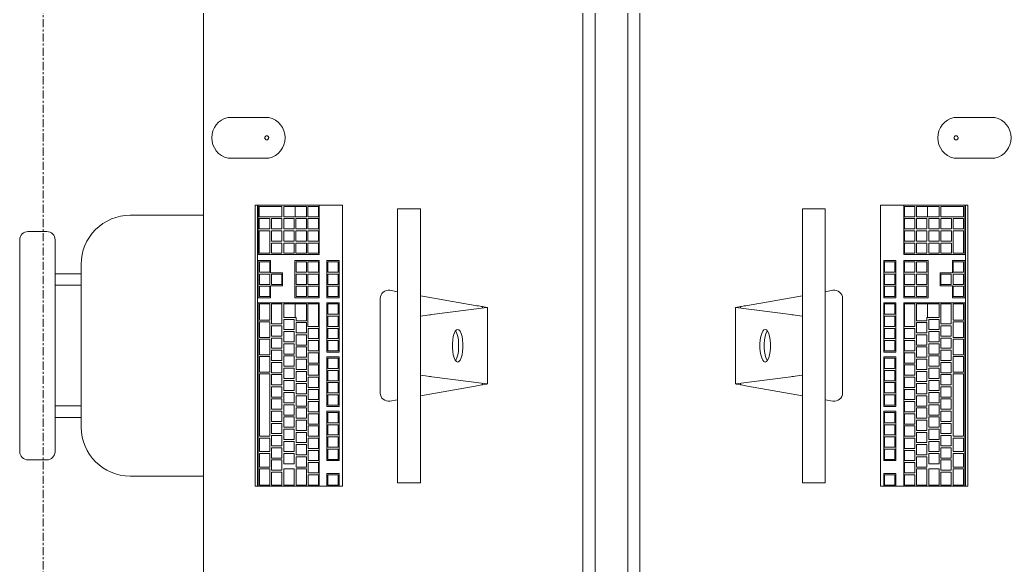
# Model space of a CAD drawing. Header units: inches. Extents: x -1714 to 1984, y -1043 to 970.
# Drawn here: x -146.3 to -85.5, y 491.9 to 525.3 of the extents above; entities that cross this region are included whole.
import ezdxf

# ---------------------------------------------------------------- set-up
doc = ezdxf.new("R2010")
doc.units = ezdxf.units.IN
doc.header["$MEASUREMENT"] = 0
doc.linetypes.add('Grid Line 1_2_', pattern=[0.875, 0.5, -0.125, 0.125, -0.125])
for name, color, linetype, lineweight in [('A-GENM', 13, 'Continuous', 9), ('I-FURN', 30, 'Continuous', 9), ('S-GRID', 1, 'Continuous', 9)]:
    doc.layers.add(name, color=color, linetype=linetype, lineweight=lineweight)

# ---------------------------------------------------------------- blocks, each defined once
blk = doc.blocks.new('Dynamic_Computer_Desk_with_Chairs_8535 - 6-1470209-L2 - Architectural')
at = {"layer": 'A-GENM'}
for p, q in [((-63, 23.5), (-63, 21)), ((-60.5, 21), (-60.5, 23.5))]:
    blk.add_line(p, q, dxfattribs=at)
for centre, start, end in [((-61.75, 23.219), 12.68038, 167.31962), ((-61.75, 21.281), 192.68038, 347.31962)]:
    blk.add_arc(centre, 1.281, start, end, dxfattribs=at)
at = {"layer": 'I-FURN'}
for p, q in [((-40.378, 21.843), (-57.622, 21.843)), ((-57.622, 21.843), (-57.622, 21.695)), ((-57.622, 21.695), (-57.622, 21.652)), ((-57.622, 21.695), (-40.378, 21.695)), ((-57.622, 17.912), (-57.622, 21.652)), ((-57.622, 21.652), (-54.591, 21.652)), ((-57.543, 21.585), (-56.913, 21.585)), ((-57.543, 20.195), (-57.543, 21.585)), ((-56.913, 21.585), (-56.913, 20.195)), ((-56.795, 21.585), (-56.165, 21.585)), ((-56.795, 20.943), (-56.795, 21.585)), ((-56.165, 21.585), (-56.165, 20.943)), ((-56.047, 21.585), (-54.669, 21.585)), ((-56.047, 20.943), (-56.047, 21.585)), ((-54.669, 21.585), (-54.669, 20.943)), ((-54.591, 21.629), (-54.591, 21.652)), ((-54.591, 21.629), (-54.591, 17.912)), ((-54.217, 21.652), (-54.217, 21.629)), ((-54.217, 21.652), (-51.933, 21.652)), ((-54.217, 20.904), (-54.217, 21.629)), ((-54.138, 21.573), (-53.508, 21.573)), ((-54.138, 20.943), (-54.138, 21.573)), ((-53.508, 21.573), (-53.508, 20.943)), ((-53.39, 21.573), (-52.76, 21.573)), ((-53.39, 20.943), (-53.39, 21.573)), ((-52.76, 21.573), (-52.76, 20.943)), ((-52.642, 21.573), (-52.012, 21.573)), ((-52.642, 20.943), (-52.642, 21.573)), ((-52.012, 21.573), (-52.012, 20.943)), ((-51.933, 21.629), (-51.933, 21.652)), ((-51.933, 21.629), (-51.933, 20.904)), ((-51.638, 21.652), (-51.638, 21.629)), ((-51.638, 21.652), (-40.378, 21.652)), ((-51.638, 17.912), (-51.638, 21.629)), ((-51.559, 21.573), (-50.575, 21.573)), ((-51.559, 20.943), (-51.559, 21.573)), ((-50.575, 21.573), (-50.575, 20.943)), ((-50.457, 21.573), (-49.512, 21.573)), ((-50.457, 20.943), (-50.457, 21.573)), ((-49.512, 21.573), (-49.512, 20.943)), ((-49.394, 21.573), (-48.449, 21.573)), ((-49.394, 20.943), (-49.394, 21.573)), ((-48.449, 21.573), (-48.449, 20.943)), ((-48.331, 21.573), (-47.386, 21.573)), ((-48.331, 20.943), (-48.331, 21.573)), ((-47.386, 21.573), (-47.386, 20.943)), ((-47.268, 20.943), (-47.268, 21.573)), ((-47.268, 21.573), (-43.449, 21.573)), ((-43.449, 21.573), (-43.449, 20.943)), ((-43.331, 20.943), (-43.331, 21.573)), ((-43.331, 21.573), (-42.504, 21.573)), ((-42.504, 21.573), (-42.504, 20.943)), ((-42.386, 20.943), (-42.386, 21.573)), ((-42.386, 21.573), (-41.559, 21.573)), ((-41.559, 21.573), (-41.559, 20.943)), ((-41.441, 20.943), (-41.441, 21.573)), ((-41.441, 21.573), (-40.457, 21.573)), ((-40.457, 21.573), (-40.457, 20.943)), ((-40.378, 21.695), (-40.378, 21.843)), ((-40.378, 21.652), (-40.378, 21.695)), ((-40.378, 21.652), (-40.378, 17.912)), ((-56.165, 20.943), (-56.795, 20.943)), ((-56.795, 20.837), (-56.165, 20.837)), ((-56.795, 20.195), (-56.795, 20.837)), ((-56.165, 20.837), (-56.165, 20.195)), ((-54.669, 20.943), (-56.047, 20.943)), ((-56.047, 20.837), (-55.417, 20.837)), ((-56.047, 20.195), (-56.047, 20.837)), ((-55.417, 20.837), (-55.417, 20.195)), ((-55.299, 20.837), (-54.669, 20.837)), ((-55.299, 20.195), (-55.299, 20.837)), ((-54.669, 20.837), (-54.669, 20.195)), ((-53.469, 20.904), (-54.217, 20.904)), ((-53.508, 20.943), (-54.138, 20.943)), ((-53.469, 20.156), (-53.469, 20.904)), ((-52.76, 20.943), (-53.39, 20.943)), ((-53.39, 20.825), (-52.76, 20.825)), ((-53.39, 20.195), (-53.39, 20.825)), ((-52.76, 20.825), (-52.76, 20.195)), ((-51.933, 20.904), (-52.681, 20.904)), ((-52.681, 20.904), (-52.681, 20.156)), ((-52.012, 20.943), (-52.642, 20.943)), ((-50.575, 20.943), (-51.559, 20.943)), ((-51.559, 20.195), (-51.559, 20.826)), ((-51.559, 20.826), (-50.339, 20.826)), ((-49.512, 20.943), (-50.457, 20.943)), ((-50.339, 20.826), (-50.339, 20.195)), ((-50.22, 20.195), (-50.22, 20.826)), ((-50.22, 20.826), (-49.591, 20.826)), ((-49.591, 20.826), (-49.591, 20.195)), ((-49.472, 20.195), (-49.472, 20.826)), ((-49.472, 20.826), (-48.843, 20.826)), ((-48.449, 20.943), (-49.394, 20.943)), ((-48.843, 20.826), (-48.843, 20.195)), ((-48.724, 20.195), (-48.724, 20.826)), ((-48.724, 20.826), (-48.094, 20.826)), ((-47.386, 20.943), (-48.331, 20.943)), ((-48.094, 20.826), (-48.094, 20.195)), ((-47.976, 20.195), (-47.976, 20.826)), ((-47.976, 20.826), (-47.346, 20.826)), ((-47.346, 20.826), (-47.346, 20.195)), ((-43.449, 20.943), (-47.268, 20.943)), ((-47.228, 20.195), (-47.228, 20.826)), ((-47.228, 20.826), (-46.598, 20.826)), ((-46.598, 20.826), (-46.598, 20.195)), ((-46.48, 20.195), (-46.48, 20.826)), ((-46.48, 20.826), (-45.85, 20.826)), ((-45.85, 20.826), (-45.85, 20.195)), ((-45.732, 20.195), (-45.732, 20.826)), ((-45.732, 20.826), (-45.102, 20.826)), ((-45.102, 20.826), (-45.102, 20.195)), ((-44.984, 20.195), (-44.984, 20.826)), ((-44.984, 20.826), (-44.354, 20.826)), ((-44.354, 20.826), (-44.354, 20.195)), ((-44.236, 20.195), (-44.236, 20.826)), ((-44.236, 20.826), (-43.606, 20.826)), ((-43.606, 20.826), (-43.606, 20.195)), ((-43.488, 20.195), (-43.488, 20.826)), ((-43.488, 20.826), (-42.858, 20.826)), ((-42.504, 20.943), (-43.331, 20.943)), ((-42.858, 20.826), (-42.858, 20.195)), ((-42.74, 20.195), (-42.74, 20.826)), ((-42.74, 20.826), (-42.11, 20.826)), ((-41.559, 20.943), (-42.386, 20.943)), ((-42.11, 20.826), (-42.11, 20.195)), ((-41.992, 20.195), (-41.992, 20.826)), ((-41.992, 20.826), (-41.362, 20.826)), ((-40.457, 20.943), (-41.441, 20.943)), ((-41.362, 20.826), (-41.362, 20.195)), ((-41.244, 20.195), (-41.244, 20.825)), ((-41.244, 20.825), (-40.457, 20.825)), ((-40.457, 20.825), (-40.457, 20.195)), ((-56.913, 20.195), (-57.543, 20.195)), ((-57.543, 20.089), (-56.913, 20.089)), ((-57.543, 19.377), (-57.543, 20.089)), ((-56.913, 20.089), (-56.913, 19.377)), ((-56.165, 20.195), (-56.795, 20.195)), ((-56.795, 20.089), (-56.165, 20.089)), ((-56.795, 19.447), (-56.795, 20.089)), ((-56.165, 20.089), (-56.165, 19.447)), ((-55.417, 20.195), (-56.047, 20.195)), ((-56.047, 20.089), (-55.417, 20.089)), ((-56.047, 19.447), (-56.047, 20.089)), ((-55.417, 20.089), (-55.417, 19.447)), ((-54.669, 20.195), (-55.299, 20.195)), ((-55.299, 20.089), (-54.669, 20.089)), ((-55.299, 19.447), (-55.299, 20.089)), ((-54.669, 20.089), (-54.669, 19.447)), ((-52.681, 20.156), (-53.469, 20.156)), ((-52.76, 20.195), (-53.39, 20.195)), ((-50.339, 20.195), (-51.559, 20.195)), ((-51.559, 20.078), (-50.732, 20.078)), ((-51.559, 19.377), (-51.559, 20.078)), ((-50.732, 20.078), (-50.732, 19.377)), ((-50.614, 19.447), (-50.614, 20.078)), ((-50.614, 20.078), (-49.984, 20.078)), ((-49.591, 20.195), (-50.22, 20.195)), ((-49.984, 20.078), (-49.984, 19.447)), ((-49.866, 19.447), (-49.866, 20.078)), ((-49.866, 20.078), (-49.236, 20.078)), ((-48.843, 20.195), (-49.472, 20.195)), ((-49.236, 20.078), (-49.236, 19.447)), ((-49.118, 19.447), (-49.118, 20.078)), ((-49.118, 20.078), (-48.488, 20.078)), ((-48.094, 20.195), (-48.724, 20.195)), ((-48.488, 20.078), (-48.488, 19.447)), ((-48.37, 19.447), (-48.37, 20.078)), ((-48.37, 20.078), (-47.74, 20.078)), ((-47.346, 20.195), (-47.976, 20.195)), ((-47.74, 20.078), (-47.74, 19.447)), ((-47.622, 19.447), (-47.622, 20.078)), ((-47.622, 20.078), (-46.992, 20.078)), ((-46.598, 20.195), (-47.228, 20.195)), ((-46.992, 20.078), (-46.992, 19.447)), ((-46.874, 19.447), (-46.874, 20.078)), ((-46.874, 20.078), (-46.244, 20.078)), ((-45.85, 20.195), (-46.48, 20.195)), ((-46.244, 20.078), (-46.244, 19.447)), ((-46.126, 19.447), (-46.126, 20.078)), ((-46.126, 20.078), (-45.496, 20.078)), ((-45.102, 20.195), (-45.732, 20.195)), ((-45.496, 20.078), (-45.496, 19.447)), ((-45.378, 19.447), (-45.378, 20.078)), ((-45.378, 20.078), (-44.748, 20.078)), ((-44.354, 20.195), (-44.984, 20.195)), ((-44.748, 20.078), (-44.748, 19.447)), ((-44.63, 19.447), (-44.63, 20.078)), ((-44.63, 20.078), (-44, 20.078)), ((-43.606, 20.195), (-44.236, 20.195)), ((-44, 20.078), (-44, 19.447)), ((-43.882, 19.447), (-43.882, 20.078)), ((-43.882, 20.078), (-43.252, 20.078)), ((-42.858, 20.195), (-43.488, 20.195)), ((-43.252, 20.078), (-43.252, 19.447)), ((-43.134, 19.447), (-43.134, 20.078)), ((-43.134, 20.078), (-42.504, 20.078)), ((-42.11, 20.195), (-42.74, 20.195)), ((-42.504, 20.078), (-42.504, 19.447)), ((-42.386, 19.447), (-42.386, 20.078)), ((-42.386, 20.078), (-41.756, 20.078)), ((-41.362, 20.195), (-41.992, 20.195)), ((-41.756, 20.078), (-41.756, 19.447)), ((-41.441, 19.447), (-41.441, 20.077)), ((-41.441, 20.077), (-40.457, 20.077)), ((-40.457, 20.195), (-41.244, 20.195)), ((-40.457, 20.077), (-40.457, 19.447)), ((-56.165, 19.447), (-56.795, 19.447)), ((-55.417, 19.447), (-56.047, 19.447)), ((-54.669, 19.447), (-55.299, 19.447)), ((-49.984, 19.447), (-50.614, 19.447)), ((-49.236, 19.447), (-49.866, 19.447)), ((-48.488, 19.447), (-49.118, 19.447)), ((-47.74, 19.447), (-48.37, 19.447)), ((-46.992, 19.447), (-47.622, 19.447)), ((-46.244, 19.447), (-46.874, 19.447)), ((-45.496, 19.447), (-46.126, 19.447)), ((-44.748, 19.447), (-45.378, 19.447)), ((-44, 19.447), (-44.63, 19.447)), ((-43.252, 19.447), (-43.882, 19.447)), ((-42.504, 19.447), (-43.134, 19.447)), ((-41.756, 19.447), (-42.386, 19.447)), ((-40.457, 19.447), (-41.441, 19.447)), ((-57.543, 18.699), (-57.543, 19.377)), ((-57.543, 19.377), (-56.913, 19.377)), ((-56.913, 19.377), (-56.913, 18.699)), ((-56.795, 19.341), (-56.165, 19.341)), ((-56.795, 18.699), (-56.795, 19.341)), ((-56.165, 19.341), (-56.165, 18.699)), ((-56.047, 19.341), (-55.417, 19.341)), ((-56.047, 18.699), (-56.047, 19.341)), ((-55.417, 19.341), (-55.417, 18.699)), ((-55.299, 19.341), (-54.669, 19.341)), ((-55.299, 18.699), (-55.299, 19.341)), ((-54.669, 19.341), (-54.669, 18.699)), ((-54.217, 17.912), (-54.217, 19.408)), ((-54.217, 19.408), (-51.933, 19.408)), ((-54.138, 19.329), (-53.508, 19.329)), ((-54.138, 18.699), (-54.138, 19.329)), ((-53.508, 19.329), (-53.508, 18.699)), ((-53.39, 19.329), (-52.76, 19.329)), ((-53.39, 18.699), (-53.39, 19.329)), ((-52.76, 19.329), (-52.76, 18.699)), ((-52.642, 19.329), (-52.012, 19.329)), ((-52.642, 18.699), (-52.642, 19.329)), ((-52.012, 19.329), (-52.012, 18.699)), ((-51.933, 19.408), (-51.933, 17.912)), ((-51.559, 18.699), (-51.559, 19.377)), ((-51.559, 19.377), (-50.732, 19.377)), ((-50.732, 19.377), (-50.732, 19.33)), ((-50.732, 19.33), (-50.535, 19.33)), ((-50.535, 19.33), (-50.535, 18.699)), ((-50.417, 18.699), (-50.417, 19.33)), ((-50.417, 19.33), (-49.787, 19.33)), ((-49.787, 19.33), (-49.787, 18.699)), ((-49.669, 18.699), (-49.669, 19.33)), ((-49.669, 19.33), (-49.039, 19.33)), ((-49.039, 19.33), (-49.039, 18.699)), ((-48.921, 18.699), (-48.921, 19.33)), ((-48.921, 19.33), (-48.291, 19.33)), ((-48.291, 19.33), (-48.291, 18.699)), ((-48.173, 18.699), (-48.173, 19.33)), ((-48.173, 19.33), (-47.543, 19.33)), ((-47.543, 19.33), (-47.543, 18.699)), ((-47.425, 18.699), (-47.425, 19.33)), ((-47.425, 19.33), (-46.795, 19.33)), ((-46.795, 19.33), (-46.795, 18.699)), ((-46.677, 18.699), (-46.677, 19.33)), ((-46.677, 19.33), (-46.047, 19.33)), ((-46.047, 19.33), (-46.047, 18.699)), ((-45.929, 18.699), (-45.929, 19.33)), ((-45.929, 19.33), (-45.299, 19.33)), ((-45.299, 19.33), (-45.299, 18.699)), ((-45.181, 18.699), (-45.181, 19.33)), ((-45.181, 19.33), (-44.551, 19.33)), ((-44.551, 19.33), (-44.551, 18.699)), ((-44.433, 18.699), (-44.433, 19.33)), ((-44.433, 19.33), (-43.803, 19.33)), ((-43.803, 19.33), (-43.803, 18.699)), ((-43.685, 18.699), (-43.685, 19.33)), ((-43.685, 19.33), (-43.055, 19.33)), ((-43.055, 19.33), (-43.055, 18.699)), ((-42.937, 18.699), (-42.937, 19.33)), ((-42.937, 19.33), (-42.307, 19.33)), ((-42.307, 19.33), (-42.307, 18.699)), ((-42.189, 18.699), (-42.189, 19.33)), ((-42.189, 19.33), (-41.559, 19.33)), ((-41.559, 19.33), (-41.559, 18.699)), ((-41.441, 18.699), (-41.441, 19.329)), ((-41.441, 19.329), (-40.457, 19.329)), ((-40.457, 19.329), (-40.457, 18.699)), ((-56.913, 18.699), (-57.543, 18.699)), ((-57.543, 18.604), (-56.913, 18.604)), ((-57.543, 17.964), (-57.543, 18.604)), ((-56.913, 18.604), (-56.913, 17.964)), ((-56.165, 18.699), (-56.795, 18.699)), ((-56.795, 18.604), (-56.165, 18.604)), ((-56.795, 17.964), (-56.795, 18.604)), ((-56.165, 18.604), (-56.165, 17.964)), ((-55.417, 18.699), (-56.047, 18.699)), ((-56.047, 18.604), (-55.417, 18.604)), ((-56.047, 17.964), (-56.047, 18.604)), ((-55.417, 18.604), (-55.417, 17.964)), ((-54.669, 18.699), (-55.299, 18.699)), ((-55.299, 18.604), (-54.669, 18.604)), ((-55.299, 17.964), (-55.299, 18.604)), ((-54.669, 18.604), (-54.669, 17.964)), ((-53.508, 18.699), (-54.138, 18.699)), ((-54.138, 18.604), (-53.508, 18.604)), ((-54.138, 17.964), (-54.138, 18.604)), ((-53.508, 18.604), (-53.508, 17.964)), ((-52.76, 18.699), (-53.39, 18.699)), ((-53.39, 18.604), (-52.76, 18.604)), ((-53.39, 17.964), (-53.39, 18.604)), ((-52.76, 18.604), (-52.76, 17.964)), ((-52.012, 18.699), (-52.642, 18.699)), ((-52.642, 18.604), (-52.012, 18.604)), ((-52.642, 17.964), (-52.642, 18.604)), ((-52.012, 18.604), (-52.012, 17.964)), ((-50.535, 18.699), (-51.559, 18.699)), ((-51.559, 18.604), (-50.181, 18.604)), ((-51.559, 17.964), (-51.559, 18.604)), ((-49.787, 18.699), (-50.417, 18.699)), ((-50.181, 18.604), (-50.181, 17.964)), ((-50.063, 17.964), (-50.063, 18.593)), ((-50.063, 18.593), (-49.433, 18.593)), ((-49.039, 18.699), (-49.669, 18.699)), ((-49.433, 18.593), (-49.433, 17.964)), ((-49.315, 17.964), (-49.315, 18.593)), ((-49.315, 18.593), (-48.685, 18.593)), ((-48.291, 18.699), (-48.921, 18.699)), ((-48.685, 18.593), (-48.685, 17.964)), ((-48.567, 17.964), (-48.567, 18.593)), ((-48.567, 18.593), (-47.937, 18.593)), ((-47.543, 18.699), (-48.173, 18.699)), ((-47.937, 18.593), (-47.937, 17.964)), ((-47.819, 17.964), (-47.819, 18.593)), ((-47.819, 18.593), (-47.189, 18.593)), ((-46.795, 18.699), (-47.425, 18.699)), ((-47.189, 18.593), (-47.189, 17.964)), ((-47.071, 17.964), (-47.071, 18.593)), ((-47.071, 18.593), (-46.441, 18.593)), ((-46.047, 18.699), (-46.677, 18.699)), ((-46.441, 18.593), (-46.441, 17.964)), ((-46.323, 17.964), (-46.323, 18.593)), ((-46.323, 18.593), (-45.693, 18.593)), ((-45.299, 18.699), (-45.929, 18.699)), ((-45.693, 18.593), (-45.693, 17.964)), ((-45.575, 17.964), (-45.575, 18.593)), ((-45.575, 18.593), (-44.945, 18.593)), ((-44.551, 18.699), (-45.181, 18.699)), ((-44.945, 18.593), (-44.945, 17.964)), ((-44.827, 17.964), (-44.827, 18.593)), ((-44.827, 18.593), (-44.197, 18.593)), ((-43.803, 18.699), (-44.433, 18.699)), ((-44.197, 18.593), (-44.197, 17.964)), ((-44.079, 17.964), (-44.079, 18.593)), ((-44.079, 18.593), (-43.449, 18.593)), ((-43.055, 18.699), (-43.685, 18.699)), ((-43.449, 18.593), (-43.449, 17.964)), ((-43.331, 17.964), (-43.331, 18.593)), ((-43.331, 18.593), (-42.701, 18.593)), ((-42.307, 18.699), (-42.937, 18.699)), ((-42.701, 18.593), (-42.701, 17.964)), ((-42.583, 17.964), (-42.583, 18.593)), ((-42.583, 18.593), (-41.953, 18.593)), ((-41.559, 18.699), (-42.189, 18.699)), ((-41.953, 18.593), (-41.953, 17.964)), ((-41.835, 17.964), (-41.835, 18.593)), ((-41.835, 18.593), (-41.205, 18.593)), ((-40.457, 18.699), (-41.441, 18.699)), ((-41.205, 18.593), (-41.205, 17.964)), ((-41.087, 17.964), (-41.087, 18.593)), ((-41.087, 18.593), (-40.457, 18.593)), ((-40.457, 18.593), (-40.457, 17.964)), ((-57.622, 16.727), (-57.622, 17.912)), ((-54.591, 17.912), (-57.622, 17.912)), ((-56.913, 17.962), (-57.543, 17.962)), ((-56.165, 17.962), (-56.795, 17.962)), ((-55.417, 17.962), (-56.047, 17.962)), ((-54.669, 17.962), (-55.299, 17.962)), ((-51.933, 17.912), (-54.217, 17.912)), ((-53.508, 17.962), (-54.138, 17.962)), ((-52.76, 17.962), (-53.39, 17.962)), ((-52.012, 17.962), (-52.642, 17.962)), ((-40.378, 17.912), (-51.638, 17.912)), ((-50.181, 17.962), (-51.559, 17.962)), ((-49.433, 17.962), (-50.063, 17.962)), ((-48.685, 17.962), (-49.315, 17.962)), ((-47.937, 17.962), (-48.567, 17.962)), ((-47.189, 17.962), (-47.819, 17.962)), ((-46.441, 17.962), (-47.071, 17.962)), ((-45.693, 17.962), (-46.323, 17.962)), ((-44.945, 17.962), (-45.575, 17.962)), ((-44.197, 17.962), (-44.827, 17.962)), ((-43.449, 17.962), (-44.079, 17.962)), ((-42.701, 17.962), (-43.331, 17.962)), ((-41.953, 17.962), (-42.583, 17.962)), ((-41.205, 17.962), (-41.835, 17.962)), ((-40.457, 17.962), (-41.087, 17.962)), ((-40.378, 17.912), (-40.378, 17.439)), ((-54.217, 16.727), (-54.217, 17.439)), ((-54.217, 17.439), (-51.933, 17.439)), ((-54.138, 16.742), (-54.138, 17.372)), ((-54.138, 17.372), (-53.508, 17.372)), ((-53.508, 17.372), (-53.508, 16.742)), ((-53.39, 16.742), (-53.39, 17.372)), ((-53.39, 17.372), (-52.76, 17.372)), ((-52.76, 17.372), (-52.76, 16.742)), ((-52.642, 16.742), (-52.642, 17.372)), ((-52.642, 17.372), (-52.012, 17.372)), ((-52.012, 17.372), (-52.012, 16.742)), ((-51.933, 17.439), (-51.933, 16.727)), ((-51.638, 16.727), (-51.638, 17.439)), ((-51.638, 17.439), (-48.606, 17.439)), ((-51.559, 16.742), (-51.559, 17.372)), ((-51.559, 17.372), (-50.929, 17.372)), ((-50.929, 17.372), (-50.929, 16.742)), ((-50.811, 16.742), (-50.811, 17.372)), ((-50.811, 17.372), (-50.181, 17.372)), ((-50.181, 17.372), (-50.181, 16.742)), ((-50.063, 16.742), (-50.063, 17.372)), ((-50.063, 17.372), (-49.433, 17.372)), ((-49.433, 17.372), (-49.433, 16.742)), ((-49.315, 16.742), (-49.315, 17.372)), ((-49.315, 17.372), (-48.685, 17.372)), ((-48.685, 17.372), (-48.685, 16.742)), ((-48.606, 17.439), (-48.606, 16.727)), ((-48.311, 16.727), (-48.311, 17.439)), ((-48.311, 17.439), (-45.28, 17.439)), ((-48.232, 16.742), (-48.232, 17.372)), ((-48.232, 17.372), (-47.602, 17.372)), ((-47.602, 17.372), (-47.602, 16.742)), ((-47.484, 16.742), (-47.484, 17.372)), ((-47.484, 17.372), (-46.854, 17.372)), ((-46.854, 17.372), (-46.854, 16.742)), ((-46.736, 16.742), (-46.736, 17.372)), ((-46.736, 17.372), (-46.106, 17.372)), ((-46.106, 17.372), (-46.106, 16.742)), ((-45.988, 16.742), (-45.988, 17.372)), ((-45.988, 17.372), (-45.358, 17.372)), ((-45.358, 17.372), (-45.358, 16.742)), ((-45.28, 17.439), (-45.28, 16.727)), ((-44.984, 16.727), (-44.984, 17.439)), ((-44.984, 17.439), (-41.953, 17.439)), ((-44.906, 16.742), (-44.906, 17.372)), ((-44.906, 17.372), (-44.276, 17.372)), ((-44.276, 17.372), (-44.276, 16.742)), ((-44.157, 16.742), (-44.157, 17.372)), ((-44.157, 17.372), (-43.528, 17.372)), ((-43.528, 17.372), (-43.528, 16.742)), ((-43.409, 16.742), (-43.409, 17.372)), ((-43.409, 17.372), (-42.78, 17.372)), ((-42.78, 17.372), (-42.78, 16.742)), ((-42.661, 16.742), (-42.661, 17.372)), ((-42.661, 17.372), (-42.031, 17.372)), ((-42.031, 17.372), (-42.031, 16.742)), ((-41.953, 17.439), (-41.953, 16.727)), ((-41.165, 16.727), (-41.165, 17.439)), ((-41.165, 17.439), (-40.378, 17.439)), ((-41.087, 16.742), (-41.087, 17.372)), ((-41.087, 17.372), (-40.457, 17.372)), ((-40.457, 17.372), (-40.457, 16.742)), ((-40.378, 17.439), (-40.378, 16.691)), ((-57.622, 16.727), (-57.622, 16.589)), ((-57.622, 16.488), (-57.622, 16.589)), ((-57.622, 16.488), (-40.378, 16.488)), ((-54.217, 16.727), (-54.217, 16.691)), ((-51.933, 16.691), (-54.217, 16.691)), ((-53.508, 16.742), (-54.138, 16.742)), ((-52.76, 16.742), (-53.39, 16.742)), ((-52.012, 16.742), (-52.642, 16.742)), ((-51.933, 16.691), (-51.933, 16.727)), ((-51.638, 16.727), (-51.638, 16.691)), ((-48.606, 16.691), (-51.638, 16.691)), ((-50.929, 16.742), (-51.559, 16.742)), ((-50.181, 16.742), (-50.811, 16.742)), ((-49.433, 16.742), (-50.063, 16.742)), ((-48.685, 16.742), (-49.315, 16.742)), ((-48.606, 16.691), (-48.606, 16.727)), ((-48.311, 16.727), (-48.311, 16.691)), ((-45.28, 16.691), (-48.311, 16.691)), ((-47.602, 16.742), (-48.232, 16.742)), ((-46.854, 16.742), (-47.484, 16.742)), ((-46.106, 16.742), (-46.736, 16.742)), ((-45.358, 16.742), (-45.988, 16.742)), ((-45.28, 16.691), (-45.28, 16.727)), ((-44.984, 16.727), (-44.984, 16.691)), ((-41.953, 16.691), (-44.984, 16.691)), ((-44.276, 16.742), (-44.906, 16.742)), ((-43.528, 16.742), (-44.157, 16.742)), ((-42.78, 16.742), (-43.409, 16.742)), ((-42.031, 16.742), (-42.661, 16.742)), ((-41.953, 16.691), (-41.953, 16.727)), ((-41.165, 16.727), (-41.165, 16.691)), ((-40.378, 16.691), (-41.165, 16.691)), ((-40.457, 16.742), (-41.087, 16.742)), ((-40.378, 16.589), (-40.378, 16.691)), ((-40.378, 16.589), (-40.378, 16.488)), ((-46.096, 14.166), (-51.904, 14.166)), ((-52.397, 13.58), (-52.312, 13.103)), ((-45.688, 13.103), (-45.603, 13.58)), ((-57.4, 13.103), (-57.4, 11.703)), ((-56.65, 13.103), (-57.4, 13.103)), ((-56.65, 13.103), (-41.35, 13.103)), ((-40.6, 13.103), (-41.35, 13.103)), ((-40.6, 11.703), (-40.6, 13.103)), ((-57.4, 11.703), (-56.65, 11.703)), ((-41.35, 11.703), (-56.65, 11.703)), ((-52.066, 11.703), (-51.473, 8.344)), ((-46.527, 8.344), (-45.934, 11.703)), ((-41.35, 11.703), (-40.6, 11.703)), ((-50.906, 10.998), (-51.336, 7.63)), ((-46.664, 7.63), (-47.094, 10.998)), ((-51.397, 7.911), (-51.407, 7.97)), ((-51.397, 7.911), (-51.301, 7.911)), ((-51.349, 7.637), (-51.397, 7.911)), ((-46.699, 7.911), (-46.603, 7.911)), ((-46.603, 7.911), (-46.651, 7.637)), ((-46.593, 7.97), (-46.603, 7.911)), ((-51.336, 7.637), (-51.349, 7.637)), ((-51.341, 7.594), (-46.659, 7.594)), ((-46.651, 7.637), (-46.664, 7.637)), ((-130.5, 1.75), (60, 1.75)), ((-130.5, 1), (60, 1))]:
    blk.add_line(p, q, dxfattribs=at)
at = {"layer": 'I-FURN', "flags": 128}
for points in [[(-50.816, 11.703), (-50.835, 11.551), (-50.854, 11.404), (-50.871, 11.269), (-50.886, 11.152), (-50.898, 11.06), (-50.906, 10.998)], [(-47.094, 10.998), (-47.102, 11.06), (-47.114, 11.152), (-47.129, 11.269), (-47.146, 11.404), (-47.165, 11.551), (-47.184, 11.703)], [(-50, 9.423), (-49.971, 9.501), (-49.885, 9.574), (-49.749, 9.639), (-49.568, 9.691), (-49.355, 9.727), (-49.121, 9.746), (-48.879, 9.746), (-48.645, 9.727), (-48.432, 9.691), (-48.251, 9.639), (-48.115, 9.574), (-48.029, 9.501), (-48, 9.423)], [(-48, 9.42), (-48.029, 9.346), (-48.115, 9.272), (-48.251, 9.208), (-48.432, 9.156), (-48.645, 9.12), (-48.879, 9.101), (-49.121, 9.101), (-49.355, 9.12), (-49.568, 9.156), (-49.749, 9.208), (-49.885, 9.272), (-49.971, 9.346), (-50, 9.42)], [(-49.885, 9.535), (-49.749, 9.471), (-49.568, 9.419), (-49.355, 9.383), (-49.121, 9.364), (-48.879, 9.364), (-48.645, 9.383), (-48.432, 9.419), (-48.251, 9.471), (-48.115, 9.535)], [(-51.473, 8.344), (-51.455, 8.24), (-51.437, 8.14), (-51.421, 8.05), (-51.408, 7.972), (-51.397, 7.911)], [(-46.603, 7.911), (-46.592, 7.972), (-46.579, 8.05), (-46.563, 8.14), (-46.545, 8.24), (-46.527, 8.344)], [(-51.336, 7.63), (-51.34, 7.603), (-51.341, 7.594)], [(-46.659, 7.594), (-46.66, 7.603), (-46.664, 7.63)]]:
    blk.add_lwpolyline(points, dxfattribs=at)
at = {"layer": 'I-FURN'}
for centre, radius, start, end in [((-61.75, 21.124), 0.124, 0, 180), ((-61.75, 21.124), 0.124, 165, 180), ((-61.75, 21.124), 0.124, 180, 0), ((-61.75, 21.124), 0.124, 180, 195), ((-61.75, 21.124), 0.124, 225, 0), ((-61.75, 21.124), 0.124, 0, 105), ((-51.904, 13.666), 0.5, 90, 190), ((-46.096, 13.666), 0.5, 350, 90)]:
    blk.add_arc(centre, radius, start, end, dxfattribs=at)
blk = doc.blocks.new('Dynamic_Computer_Desk_with_Chairs_8535 - 6-1470367-L2 - Architectural')
at = {"layer": 'A-GENM'}
for p, q in [((-63, -23.5), (-63, -21)), ((-60.5, -21), (-60.5, -23.5))]:
    blk.add_line(p, q, dxfattribs=at)
for centre, start, end in [((-61.75, -21.281), 12.68038, 167.31962), ((-61.75, -23.219), 192.68038, 347.31962)]:
    blk.add_arc(centre, 1.281, start, end, dxfattribs=at)
at = {"layer": 'I-FURN'}
for p, q in [((60, -1), (-130.5, -1)), ((60, -1.75), (-130.5, -1.75)), ((-51.397, -7.911), (-51.349, -7.637)), ((-51.349, -7.637), (-51.336, -7.637)), ((-46.659, -7.594), (-51.341, -7.594)), ((-51.336, -7.63), (-50.906, -10.998)), ((-47.094, -10.998), (-46.664, -7.63)), ((-46.664, -7.637), (-46.651, -7.637)), ((-46.651, -7.637), (-46.603, -7.911)), ((-51.473, -8.344), (-52.066, -11.703)), ((-51.407, -7.97), (-51.397, -7.911)), ((-51.301, -7.911), (-51.397, -7.911)), ((-46.603, -7.911), (-46.699, -7.911)), ((-46.603, -7.911), (-46.593, -7.97)), ((-45.934, -11.703), (-46.527, -8.344)), ((-57.4, -11.703), (-57.4, -13.103)), ((-56.65, -11.703), (-57.4, -11.703)), ((-56.65, -11.703), (-41.35, -11.703)), ((-40.6, -11.703), (-41.35, -11.703)), ((-40.6, -13.103), (-40.6, -11.703)), ((-57.4, -13.103), (-56.65, -13.103)), ((-41.35, -13.103), (-56.65, -13.103)), ((-52.312, -13.103), (-52.397, -13.58)), ((-45.603, -13.58), (-45.688, -13.103)), ((-41.35, -13.103), (-40.6, -13.103)), ((-51.904, -14.166), (-46.096, -14.166)), ((-57.622, -16.589), (-57.622, -16.488)), ((-40.378, -16.488), (-57.622, -16.488)), ((-57.622, -16.589), (-57.622, -16.727)), ((-57.622, -17.912), (-57.622, -16.727)), ((-54.217, -16.691), (-54.217, -16.727)), ((-54.217, -16.691), (-51.933, -16.691)), ((-54.217, -17.439), (-54.217, -16.727)), ((-54.138, -17.372), (-54.138, -16.742)), ((-54.138, -16.742), (-53.508, -16.742)), ((-53.508, -16.742), (-53.508, -17.372)), ((-53.39, -17.372), (-53.39, -16.742)), ((-53.39, -16.742), (-52.76, -16.742)), ((-52.76, -16.742), (-52.76, -17.372)), ((-52.642, -17.372), (-52.642, -16.742)), ((-52.642, -16.742), (-52.012, -16.742)), ((-52.012, -16.742), (-52.012, -17.372)), ((-51.933, -16.727), (-51.933, -16.691)), ((-51.933, -16.727), (-51.933, -17.439)), ((-51.638, -16.691), (-51.638, -16.727)), ((-51.638, -16.691), (-48.606, -16.691)), ((-51.638, -17.439), (-51.638, -16.727)), ((-51.559, -17.372), (-51.559, -16.742)), ((-51.559, -16.742), (-50.929, -16.742)), ((-50.929, -16.742), (-50.929, -17.372)), ((-50.811, -17.372), (-50.811, -16.742)), ((-50.811, -16.742), (-50.181, -16.742)), ((-50.181, -16.742), (-50.181, -17.372)), ((-50.063, -17.372), (-50.063, -16.742)), ((-50.063, -16.742), (-49.433, -16.742)), ((-49.433, -16.742), (-49.433, -17.372)), ((-49.315, -17.372), (-49.315, -16.742)), ((-49.315, -16.742), (-48.685, -16.742)), ((-48.685, -16.742), (-48.685, -17.372)), ((-48.606, -16.727), (-48.606, -16.691)), ((-48.606, -16.727), (-48.606, -17.439)), ((-48.311, -16.691), (-48.311, -16.727)), ((-48.311, -16.691), (-45.28, -16.691)), ((-48.311, -17.439), (-48.311, -16.727)), ((-48.232, -17.372), (-48.232, -16.742)), ((-48.232, -16.742), (-47.602, -16.742)), ((-47.602, -16.742), (-47.602, -17.372)), ((-47.484, -17.372), (-47.484, -16.742)), ((-47.484, -16.742), (-46.854, -16.742)), ((-46.854, -16.742), (-46.854, -17.372)), ((-46.736, -17.372), (-46.736, -16.742)), ((-46.736, -16.742), (-46.106, -16.742)), ((-46.106, -16.742), (-46.106, -17.372)), ((-45.988, -17.372), (-45.988, -16.742)), ((-45.988, -16.742), (-45.358, -16.742)), ((-45.358, -16.742), (-45.358, -17.372)), ((-45.28, -16.727), (-45.28, -16.691)), ((-45.28, -16.727), (-45.28, -17.439)), ((-44.984, -16.691), (-44.984, -16.727)), ((-44.984, -16.691), (-41.953, -16.691)), ((-44.984, -17.439), (-44.984, -16.727)), ((-44.906, -17.372), (-44.906, -16.742)), ((-44.906, -16.742), (-44.276, -16.742)), ((-44.276, -16.742), (-44.276, -17.372)), ((-44.157, -17.372), (-44.157, -16.742)), ((-44.157, -16.742), (-43.528, -16.742)), ((-43.528, -16.742), (-43.528, -17.372)), ((-43.409, -17.372), (-43.409, -16.742)), ((-43.409, -16.742), (-42.78, -16.742)), ((-42.78, -16.742), (-42.78, -17.372)), ((-42.661, -17.372), (-42.661, -16.742)), ((-42.661, -16.742), (-42.031, -16.742)), ((-42.031, -16.742), (-42.031, -17.372)), ((-41.953, -16.727), (-41.953, -16.691)), ((-41.953, -16.727), (-41.953, -17.439)), ((-41.165, -16.691), (-41.165, -16.727)), ((-41.165, -16.691), (-40.378, -16.691)), ((-41.165, -17.439), (-41.165, -16.727)), ((-41.087, -17.372), (-41.087, -16.742)), ((-41.087, -16.742), (-40.457, -16.742)), ((-40.457, -16.742), (-40.457, -17.372)), ((-40.378, -16.488), (-40.378, -16.589)), ((-40.378, -16.691), (-40.378, -16.589)), ((-40.378, -16.691), (-40.378, -17.439)), ((-51.933, -17.439), (-54.217, -17.439)), ((-53.508, -17.372), (-54.138, -17.372)), ((-52.76, -17.372), (-53.39, -17.372)), ((-52.012, -17.372), (-52.642, -17.372)), ((-48.606, -17.439), (-51.638, -17.439)), ((-50.929, -17.372), (-51.559, -17.372)), ((-50.181, -17.372), (-50.811, -17.372)), ((-49.433, -17.372), (-50.063, -17.372)), ((-48.685, -17.372), (-49.315, -17.372)), ((-45.28, -17.439), (-48.311, -17.439)), ((-47.602, -17.372), (-48.232, -17.372)), ((-46.854, -17.372), (-47.484, -17.372)), ((-46.106, -17.372), (-46.736, -17.372)), ((-45.358, -17.372), (-45.988, -17.372)), ((-41.953, -17.439), (-44.984, -17.439)), ((-44.276, -17.372), (-44.906, -17.372)), ((-43.528, -17.372), (-44.157, -17.372)), ((-42.78, -17.372), (-43.409, -17.372)), ((-42.031, -17.372), (-42.661, -17.372)), ((-40.378, -17.439), (-41.165, -17.439)), ((-40.457, -17.372), (-41.087, -17.372)), ((-40.378, -17.439), (-40.378, -17.912)), ((-57.622, -21.652), (-57.622, -17.912)), ((-57.622, -17.912), (-54.591, -17.912)), ((-57.543, -17.962), (-56.913, -17.962)), ((-57.543, -18.604), (-57.543, -17.964)), ((-56.913, -17.964), (-56.913, -18.604)), ((-56.795, -17.962), (-56.165, -17.962)), ((-56.795, -18.604), (-56.795, -17.964)), ((-56.165, -17.964), (-56.165, -18.604)), ((-56.047, -17.962), (-55.417, -17.962)), ((-56.047, -18.604), (-56.047, -17.964)), ((-55.417, -17.964), (-55.417, -18.604)), ((-55.299, -17.962), (-54.669, -17.962)), ((-55.299, -18.604), (-55.299, -17.964)), ((-54.669, -17.964), (-54.669, -18.604)), ((-54.591, -17.912), (-54.591, -21.629)), ((-54.217, -19.408), (-54.217, -17.912)), ((-54.217, -17.912), (-51.933, -17.912)), ((-54.138, -17.962), (-53.508, -17.962)), ((-54.138, -18.604), (-54.138, -17.964)), ((-53.508, -17.964), (-53.508, -18.604)), ((-53.39, -17.962), (-52.76, -17.962)), ((-53.39, -18.604), (-53.39, -17.964)), ((-52.76, -17.964), (-52.76, -18.604)), ((-52.642, -17.962), (-52.012, -17.962)), ((-52.642, -18.604), (-52.642, -17.964)), ((-52.012, -17.964), (-52.012, -18.604)), ((-51.933, -17.912), (-51.933, -19.408)), ((-51.638, -21.629), (-51.638, -17.912)), ((-51.638, -17.912), (-40.378, -17.912)), ((-51.559, -17.962), (-50.181, -17.962)), ((-51.559, -18.604), (-51.559, -17.964)), ((-50.181, -17.964), (-50.181, -18.604)), ((-50.063, -17.962), (-49.433, -17.962)), ((-50.063, -18.593), (-50.063, -17.964)), ((-49.433, -17.964), (-49.433, -18.593)), ((-49.315, -17.962), (-48.685, -17.962)), ((-49.315, -18.593), (-49.315, -17.964)), ((-48.685, -17.964), (-48.685, -18.593)), ((-48.567, -17.962), (-47.937, -17.962)), ((-48.567, -18.593), (-48.567, -17.964)), ((-47.937, -17.964), (-47.937, -18.593)), ((-47.819, -17.962), (-47.189, -17.962)), ((-47.819, -18.593), (-47.819, -17.964)), ((-47.189, -17.964), (-47.189, -18.593)), ((-47.071, -17.962), (-46.441, -17.962)), ((-47.071, -18.593), (-47.071, -17.964)), ((-46.441, -17.964), (-46.441, -18.593)), ((-46.323, -17.962), (-45.693, -17.962)), ((-46.323, -18.593), (-46.323, -17.964)), ((-45.693, -17.964), (-45.693, -18.593)), ((-45.575, -17.962), (-44.945, -17.962)), ((-45.575, -18.593), (-45.575, -17.964)), ((-44.945, -17.964), (-44.945, -18.593)), ((-44.827, -17.962), (-44.197, -17.962)), ((-44.827, -18.593), (-44.827, -17.964)), ((-44.197, -17.964), (-44.197, -18.593)), ((-44.079, -17.962), (-43.449, -17.962)), ((-44.079, -18.593), (-44.079, -17.964)), ((-43.449, -17.964), (-43.449, -18.593)), ((-43.331, -17.962), (-42.701, -17.962)), ((-43.331, -18.593), (-43.331, -17.964)), ((-42.701, -17.964), (-42.701, -18.593)), ((-42.583, -17.962), (-41.953, -17.962)), ((-42.583, -18.593), (-42.583, -17.964)), ((-41.953, -17.964), (-41.953, -18.593)), ((-41.835, -17.962), (-41.205, -17.962)), ((-41.835, -18.593), (-41.835, -17.964)), ((-41.205, -17.964), (-41.205, -18.593)), ((-41.087, -17.962), (-40.457, -17.962)), ((-41.087, -18.593), (-41.087, -17.964)), ((-40.457, -17.964), (-40.457, -18.593)), ((-40.378, -17.912), (-40.378, -21.652)), ((-56.913, -18.604), (-57.543, -18.604)), ((-57.543, -19.377), (-57.543, -18.699)), ((-57.543, -18.699), (-56.913, -18.699)), ((-56.913, -18.699), (-56.913, -19.377)), ((-56.165, -18.604), (-56.795, -18.604)), ((-56.795, -19.341), (-56.795, -18.699)), ((-56.795, -18.699), (-56.165, -18.699)), ((-56.165, -18.699), (-56.165, -19.341)), ((-55.417, -18.604), (-56.047, -18.604)), ((-56.047, -19.341), (-56.047, -18.699)), ((-56.047, -18.699), (-55.417, -18.699)), ((-55.417, -18.699), (-55.417, -19.341)), ((-54.669, -18.604), (-55.299, -18.604)), ((-55.299, -19.341), (-55.299, -18.699)), ((-55.299, -18.699), (-54.669, -18.699)), ((-54.669, -18.699), (-54.669, -19.341)), ((-53.508, -18.604), (-54.138, -18.604)), ((-54.138, -18.699), (-53.508, -18.699)), ((-54.138, -19.329), (-54.138, -18.699)), ((-53.508, -18.699), (-53.508, -19.329)), ((-52.76, -18.604), (-53.39, -18.604)), ((-53.39, -19.329), (-53.39, -18.699)), ((-53.39, -18.699), (-52.76, -18.699)), ((-52.76, -18.699), (-52.76, -19.329)), ((-52.012, -18.604), (-52.642, -18.604)), ((-52.642, -19.329), (-52.642, -18.699)), ((-52.642, -18.699), (-52.012, -18.699)), ((-52.012, -18.699), (-52.012, -19.329)), ((-50.181, -18.604), (-51.559, -18.604)), ((-51.559, -19.377), (-51.559, -18.699)), ((-51.559, -18.699), (-50.535, -18.699)), ((-50.535, -18.699), (-50.535, -19.33)), ((-50.417, -19.33), (-50.417, -18.699)), ((-50.417, -18.699), (-49.787, -18.699)), ((-49.433, -18.593), (-50.063, -18.593)), ((-49.787, -18.699), (-49.787, -19.33)), ((-49.669, -19.33), (-49.669, -18.699)), ((-49.669, -18.699), (-49.039, -18.699)), ((-48.685, -18.593), (-49.315, -18.593)), ((-49.039, -18.699), (-49.039, -19.33)), ((-48.921, -19.33), (-48.921, -18.699)), ((-48.921, -18.699), (-48.291, -18.699)), ((-47.937, -18.593), (-48.567, -18.593)), ((-48.291, -18.699), (-48.291, -19.33)), ((-48.173, -19.33), (-48.173, -18.699)), ((-48.173, -18.699), (-47.543, -18.699)), ((-47.189, -18.593), (-47.819, -18.593)), ((-47.543, -18.699), (-47.543, -19.33)), ((-47.425, -19.33), (-47.425, -18.699)), ((-47.425, -18.699), (-46.795, -18.699)), ((-46.441, -18.593), (-47.071, -18.593)), ((-46.795, -18.699), (-46.795, -19.33)), ((-46.677, -19.33), (-46.677, -18.699)), ((-46.677, -18.699), (-46.047, -18.699)), ((-45.693, -18.593), (-46.323, -18.593)), ((-46.047, -18.699), (-46.047, -19.33)), ((-45.929, -19.33), (-45.929, -18.699)), ((-45.929, -18.699), (-45.299, -18.699)), ((-44.945, -18.593), (-45.575, -18.593)), ((-45.299, -18.699), (-45.299, -19.33)), ((-45.181, -19.33), (-45.181, -18.699)), ((-45.181, -18.699), (-44.551, -18.699)), ((-44.197, -18.593), (-44.827, -18.593)), ((-44.551, -18.699), (-44.551, -19.33)), ((-44.433, -19.33), (-44.433, -18.699)), ((-44.433, -18.699), (-43.803, -18.699)), ((-43.449, -18.593), (-44.079, -18.593)), ((-43.803, -18.699), (-43.803, -19.33)), ((-43.685, -19.33), (-43.685, -18.699)), ((-43.685, -18.699), (-43.055, -18.699)), ((-42.701, -18.593), (-43.331, -18.593)), ((-43.055, -18.699), (-43.055, -19.33)), ((-42.937, -19.33), (-42.937, -18.699)), ((-42.937, -18.699), (-42.307, -18.699)), ((-41.953, -18.593), (-42.583, -18.593)), ((-42.307, -18.699), (-42.307, -19.33)), ((-42.189, -19.33), (-42.189, -18.699)), ((-42.189, -18.699), (-41.559, -18.699)), ((-41.205, -18.593), (-41.835, -18.593)), ((-41.559, -18.699), (-41.559, -19.33)), ((-41.441, -19.329), (-41.441, -18.699)), ((-41.441, -18.699), (-40.457, -18.699)), ((-40.457, -18.593), (-41.087, -18.593)), ((-40.457, -18.699), (-40.457, -19.329)), ((-57.543, -20.089), (-57.543, -19.377)), ((-56.913, -19.377), (-57.543, -19.377)), ((-56.913, -19.377), (-56.913, -20.089)), ((-56.165, -19.341), (-56.795, -19.341)), ((-55.417, -19.341), (-56.047, -19.341)), ((-54.669, -19.341), (-55.299, -19.341)), ((-51.933, -19.408), (-54.217, -19.408)), ((-53.508, -19.329), (-54.138, -19.329)), ((-52.76, -19.329), (-53.39, -19.329)), ((-52.012, -19.329), (-52.642, -19.329)), ((-51.559, -20.078), (-51.559, -19.377)), ((-50.732, -19.377), (-51.559, -19.377)), ((-50.535, -19.33), (-50.732, -19.33)), ((-50.732, -19.33), (-50.732, -19.377)), ((-50.732, -19.377), (-50.732, -20.078)), ((-49.787, -19.33), (-50.417, -19.33)), ((-49.039, -19.33), (-49.669, -19.33)), ((-48.291, -19.33), (-48.921, -19.33)), ((-47.543, -19.33), (-48.173, -19.33)), ((-46.795, -19.33), (-47.425, -19.33)), ((-46.047, -19.33), (-46.677, -19.33)), ((-45.299, -19.33), (-45.929, -19.33)), ((-44.551, -19.33), (-45.181, -19.33)), ((-43.803, -19.33), (-44.433, -19.33)), ((-43.055, -19.33), (-43.685, -19.33)), ((-42.307, -19.33), (-42.937, -19.33)), ((-41.559, -19.33), (-42.189, -19.33)), ((-40.457, -19.329), (-41.441, -19.329)), ((-56.795, -20.089), (-56.795, -19.447)), ((-56.795, -19.447), (-56.165, -19.447)), ((-56.165, -19.447), (-56.165, -20.089)), ((-56.047, -20.089), (-56.047, -19.447)), ((-56.047, -19.447), (-55.417, -19.447)), ((-55.417, -19.447), (-55.417, -20.089)), ((-55.299, -20.089), (-55.299, -19.447)), ((-55.299, -19.447), (-54.669, -19.447)), ((-54.669, -19.447), (-54.669, -20.089)), ((-50.614, -20.078), (-50.614, -19.447)), ((-50.614, -19.447), (-49.984, -19.447)), ((-49.984, -19.447), (-49.984, -20.078)), ((-49.866, -20.078), (-49.866, -19.447)), ((-49.866, -19.447), (-49.236, -19.447)), ((-49.236, -19.447), (-49.236, -20.078)), ((-49.118, -20.078), (-49.118, -19.447)), ((-49.118, -19.447), (-48.488, -19.447)), ((-48.488, -19.447), (-48.488, -20.078)), ((-48.37, -20.078), (-48.37, -19.447)), ((-48.37, -19.447), (-47.74, -19.447)), ((-47.74, -19.447), (-47.74, -20.078)), ((-47.622, -20.078), (-47.622, -19.447)), ((-47.622, -19.447), (-46.992, -19.447)), ((-46.992, -19.447), (-46.992, -20.078)), ((-46.874, -20.078), (-46.874, -19.447)), ((-46.874, -19.447), (-46.244, -19.447)), ((-46.244, -19.447), (-46.244, -20.078)), ((-46.126, -20.078), (-46.126, -19.447)), ((-46.126, -19.447), (-45.496, -19.447)), ((-45.496, -19.447), (-45.496, -20.078)), ((-45.378, -20.078), (-45.378, -19.447)), ((-45.378, -19.447), (-44.748, -19.447)), ((-44.748, -19.447), (-44.748, -20.078)), ((-44.63, -20.078), (-44.63, -19.447)), ((-44.63, -19.447), (-44, -19.447)), ((-44, -19.447), (-44, -20.078)), ((-43.882, -20.078), (-43.882, -19.447)), ((-43.882, -19.447), (-43.252, -19.447)), ((-43.252, -19.447), (-43.252, -20.078)), ((-43.134, -20.078), (-43.134, -19.447)), ((-43.134, -19.447), (-42.504, -19.447)), ((-42.504, -19.447), (-42.504, -20.078)), ((-42.386, -20.078), (-42.386, -19.447)), ((-42.386, -19.447), (-41.756, -19.447)), ((-41.756, -19.447), (-41.756, -20.078)), ((-41.441, -20.077), (-41.441, -19.447)), ((-41.441, -19.447), (-40.457, -19.447)), ((-40.457, -19.447), (-40.457, -20.077)), ((-56.913, -20.089), (-57.543, -20.089)), ((-57.543, -21.585), (-57.543, -20.195)), ((-57.543, -20.195), (-56.913, -20.195)), ((-56.913, -20.195), (-56.913, -21.585)), ((-56.165, -20.089), (-56.795, -20.089)), ((-56.795, -20.837), (-56.795, -20.195)), ((-56.795, -20.195), (-56.165, -20.195)), ((-56.165, -20.195), (-56.165, -20.837)), ((-55.417, -20.089), (-56.047, -20.089)), ((-56.047, -20.837), (-56.047, -20.195)), ((-56.047, -20.195), (-55.417, -20.195)), ((-55.417, -20.195), (-55.417, -20.837)), ((-54.669, -20.089), (-55.299, -20.089)), ((-55.299, -20.837), (-55.299, -20.195)), ((-55.299, -20.195), (-54.669, -20.195)), ((-54.669, -20.195), (-54.669, -20.837)), ((-53.469, -20.904), (-53.469, -20.156)), ((-53.469, -20.156), (-52.681, -20.156)), ((-53.39, -20.825), (-53.39, -20.195)), ((-53.39, -20.195), (-52.76, -20.195)), ((-52.76, -20.195), (-52.76, -20.825)), ((-52.681, -20.156), (-52.681, -20.904)), ((-50.732, -20.078), (-51.559, -20.078)), ((-51.559, -20.826), (-51.559, -20.195)), ((-51.559, -20.195), (-50.339, -20.195)), ((-49.984, -20.078), (-50.614, -20.078)), ((-50.339, -20.195), (-50.339, -20.826)), ((-50.22, -20.826), (-50.22, -20.195)), ((-50.22, -20.195), (-49.591, -20.195)), ((-49.236, -20.078), (-49.866, -20.078)), ((-49.591, -20.195), (-49.591, -20.826)), ((-49.472, -20.826), (-49.472, -20.195)), ((-49.472, -20.195), (-48.843, -20.195)), ((-48.488, -20.078), (-49.118, -20.078)), ((-48.843, -20.195), (-48.843, -20.826)), ((-48.724, -20.826), (-48.724, -20.195)), ((-48.724, -20.195), (-48.094, -20.195)), ((-47.74, -20.078), (-48.37, -20.078)), ((-48.094, -20.195), (-48.094, -20.826)), ((-47.976, -20.826), (-47.976, -20.195)), ((-47.976, -20.195), (-47.346, -20.195)), ((-46.992, -20.078), (-47.622, -20.078)), ((-47.346, -20.195), (-47.346, -20.826)), ((-47.228, -20.826), (-47.228, -20.195)), ((-47.228, -20.195), (-46.598, -20.195)), ((-46.244, -20.078), (-46.874, -20.078)), ((-46.598, -20.195), (-46.598, -20.826)), ((-46.48, -20.826), (-46.48, -20.195)), ((-46.48, -20.195), (-45.85, -20.195)), ((-45.496, -20.078), (-46.126, -20.078)), ((-45.85, -20.195), (-45.85, -20.826)), ((-45.732, -20.826), (-45.732, -20.195)), ((-45.732, -20.195), (-45.102, -20.195)), ((-44.748, -20.078), (-45.378, -20.078)), ((-45.102, -20.195), (-45.102, -20.826)), ((-44.984, -20.826), (-44.984, -20.195)), ((-44.984, -20.195), (-44.354, -20.195)), ((-44, -20.078), (-44.63, -20.078)), ((-44.354, -20.195), (-44.354, -20.826)), ((-44.236, -20.826), (-44.236, -20.195)), ((-44.236, -20.195), (-43.606, -20.195)), ((-43.252, -20.078), (-43.882, -20.078)), ((-43.606, -20.195), (-43.606, -20.826)), ((-43.488, -20.826), (-43.488, -20.195)), ((-43.488, -20.195), (-42.858, -20.195)), ((-42.504, -20.078), (-43.134, -20.078)), ((-42.858, -20.195), (-42.858, -20.826)), ((-42.74, -20.826), (-42.74, -20.195)), ((-42.74, -20.195), (-42.11, -20.195)), ((-41.756, -20.078), (-42.386, -20.078)), ((-42.11, -20.195), (-42.11, -20.826)), ((-41.992, -20.826), (-41.992, -20.195)), ((-41.992, -20.195), (-41.362, -20.195)), ((-40.457, -20.077), (-41.441, -20.077)), ((-41.362, -20.195), (-41.362, -20.826)), ((-41.244, -20.825), (-41.244, -20.195)), ((-41.244, -20.195), (-40.457, -20.195)), ((-40.457, -20.195), (-40.457, -20.825)), ((-56.165, -20.837), (-56.795, -20.837)), ((-56.795, -21.585), (-56.795, -20.943)), ((-56.795, -20.943), (-56.165, -20.943)), ((-56.165, -20.943), (-56.165, -21.585)), ((-55.417, -20.837), (-56.047, -20.837)), ((-56.047, -21.585), (-56.047, -20.943)), ((-56.047, -20.943), (-54.669, -20.943)), ((-54.669, -20.837), (-55.299, -20.837)), ((-54.669, -20.943), (-54.669, -21.585)), ((-54.217, -21.629), (-54.217, -20.904)), ((-54.217, -20.904), (-53.469, -20.904)), ((-54.138, -20.943), (-53.508, -20.943)), ((-54.138, -21.573), (-54.138, -20.943)), ((-53.508, -20.943), (-53.508, -21.573)), ((-52.76, -20.825), (-53.39, -20.825)), ((-53.39, -21.573), (-53.39, -20.943)), ((-53.39, -20.943), (-52.76, -20.943)), ((-52.76, -20.943), (-52.76, -21.573)), ((-52.681, -20.904), (-51.933, -20.904)), ((-52.642, -21.573), (-52.642, -20.943)), ((-52.642, -20.943), (-52.012, -20.943)), ((-52.012, -20.943), (-52.012, -21.573)), ((-51.933, -20.904), (-51.933, -21.629)), ((-50.339, -20.826), (-51.559, -20.826)), ((-51.559, -21.573), (-51.559, -20.943)), ((-51.559, -20.943), (-50.575, -20.943)), ((-50.575, -20.943), (-50.575, -21.573)), ((-50.457, -21.573), (-50.457, -20.943)), ((-50.457, -20.943), (-49.512, -20.943)), ((-49.591, -20.826), (-50.22, -20.826)), ((-49.512, -20.943), (-49.512, -21.573)), ((-48.843, -20.826), (-49.472, -20.826)), ((-49.394, -21.573), (-49.394, -20.943)), ((-49.394, -20.943), (-48.449, -20.943)), ((-48.094, -20.826), (-48.724, -20.826)), ((-48.449, -20.943), (-48.449, -21.573)), ((-48.331, -21.573), (-48.331, -20.943)), ((-48.331, -20.943), (-47.386, -20.943)), ((-47.346, -20.826), (-47.976, -20.826)), ((-47.386, -20.943), (-47.386, -21.573)), ((-47.268, -21.573), (-47.268, -20.943)), ((-47.268, -20.943), (-43.449, -20.943)), ((-46.598, -20.826), (-47.228, -20.826)), ((-45.85, -20.826), (-46.48, -20.826)), ((-45.102, -20.826), (-45.732, -20.826)), ((-44.354, -20.826), (-44.984, -20.826)), ((-43.606, -20.826), (-44.236, -20.826)), ((-42.858, -20.826), (-43.488, -20.826)), ((-43.449, -20.943), (-43.449, -21.573)), ((-43.331, -21.573), (-43.331, -20.943)), ((-43.331, -20.943), (-42.504, -20.943)), ((-42.11, -20.826), (-42.74, -20.826)), ((-42.504, -20.943), (-42.504, -21.573)), ((-42.386, -21.573), (-42.386, -20.943)), ((-42.386, -20.943), (-41.559, -20.943)), ((-41.362, -20.826), (-41.992, -20.826)), ((-41.559, -20.943), (-41.559, -21.573)), ((-41.441, -21.573), (-41.441, -20.943)), ((-41.441, -20.943), (-40.457, -20.943)), ((-40.457, -20.825), (-41.244, -20.825)), ((-40.457, -20.943), (-40.457, -21.573)), ((-57.622, -21.652), (-57.622, -21.695)), ((-54.591, -21.652), (-57.622, -21.652)), ((-57.622, -21.695), (-57.622, -21.843)), ((-40.378, -21.695), (-57.622, -21.695)), ((-57.622, -21.843), (-40.378, -21.843)), ((-56.913, -21.585), (-57.543, -21.585)), ((-56.165, -21.585), (-56.795, -21.585)), ((-54.669, -21.585), (-56.047, -21.585)), ((-54.591, -21.652), (-54.591, -21.629)), ((-54.217, -21.629), (-54.217, -21.652)), ((-51.933, -21.652), (-54.217, -21.652)), ((-53.508, -21.573), (-54.138, -21.573)), ((-52.76, -21.573), (-53.39, -21.573)), ((-52.012, -21.573), (-52.642, -21.573)), ((-51.933, -21.652), (-51.933, -21.629)), ((-51.638, -21.629), (-51.638, -21.652)), ((-40.378, -21.652), (-51.638, -21.652)), ((-50.575, -21.573), (-51.559, -21.573)), ((-49.512, -21.573), (-50.457, -21.573)), ((-48.449, -21.573), (-49.394, -21.573)), ((-47.386, -21.573), (-48.331, -21.573)), ((-43.449, -21.573), (-47.268, -21.573)), ((-42.504, -21.573), (-43.331, -21.573)), ((-41.559, -21.573), (-42.386, -21.573)), ((-40.457, -21.573), (-41.441, -21.573)), ((-40.378, -21.695), (-40.378, -21.652)), ((-40.378, -21.843), (-40.378, -21.695)), ((60, -25), (-130.5, -25))]:
    blk.add_line(p, q, dxfattribs=at)
at = {"layer": 'I-FURN', "flags": 128}
for points in [[(-51.341, -7.594), (-51.34, -7.603), (-51.336, -7.63)], [(-46.664, -7.63), (-46.66, -7.603), (-46.659, -7.594)], [(-51.397, -7.911), (-51.408, -7.972), (-51.421, -8.05), (-51.437, -8.14), (-51.455, -8.24), (-51.473, -8.344)], [(-46.527, -8.344), (-46.545, -8.24), (-46.563, -8.14), (-46.579, -8.05), (-46.592, -7.972), (-46.603, -7.911)], [(-50, -9.423), (-49.971, -9.346), (-49.885, -9.272), (-49.749, -9.208), (-49.568, -9.156), (-49.355, -9.12), (-49.121, -9.101), (-48.879, -9.101), (-48.645, -9.12), (-48.432, -9.156), (-48.251, -9.208), (-48.115, -9.272), (-48.029, -9.346), (-48, -9.423)], [(-48, -9.423), (-48.029, -9.501), (-48.115, -9.574), (-48.251, -9.639), (-48.432, -9.691), (-48.645, -9.727), (-48.879, -9.746), (-49.121, -9.746), (-49.355, -9.727), (-49.568, -9.691), (-49.749, -9.639), (-49.885, -9.574), (-49.971, -9.501), (-50, -9.423)], [(-48.115, -9.535), (-48.251, -9.471), (-48.432, -9.419), (-48.645, -9.383), (-48.879, -9.364), (-49.121, -9.364), (-49.355, -9.383), (-49.568, -9.419), (-49.749, -9.471), (-49.885, -9.535)], [(-50.906, -10.998), (-50.898, -11.06), (-50.886, -11.152), (-50.871, -11.269), (-50.854, -11.404), (-50.835, -11.551), (-50.816, -11.703)], [(-47.184, -11.703), (-47.165, -11.551), (-47.146, -11.404), (-47.129, -11.269), (-47.114, -11.152), (-47.102, -11.06), (-47.094, -10.998)]]:
    blk.add_lwpolyline(points, dxfattribs=at)
at = {"layer": 'I-FURN'}
for centre, radius, start, end in [((-51.904, -13.666), 0.5, 170, 270), ((-46.096, -13.666), 0.5, 270, 10), ((-61.75, -21.124), 0.124, 0, 180), ((-61.75, -21.124), 0.124, 165, 180), ((-61.75, -21.124), 0.124, 180, 0), ((-61.75, -21.124), 0.124, 180, 195), ((-61.75, -21.124), 0.124, 0, 135), ((-61.75, -21.124), 0.124, 255, 0)]:
    blk.add_arc(centre, radius, start, end, dxfattribs=at)
blk = doc.blocks.new('Chair-Stacking - Chair-Stacking-1470448-L2 - Architectural')
at = {"layer": 'I-FURN'}
for p, q in [((-13.549, 4.972), (-0.549, 4.972)), ((-14.049, 3.313), (-14.049, 4.472)), ((-0.049, 3.313), (-0.049, 4.472)), ((-13.549, 2.813), (-0.549, 2.813)), ((-11.456, 1.211), (-11.456, 2.813)), ((-10.737, 1.211), (-10.737, 2.813)), ((-3.337, 1.211), (-3.337, 2.813)), ((-2.632, 1.211), (-2.632, 2.813)), ((-12.049, 1.211), (-2.049, 1.211)), ((-11.456, 1.211), (-10.737, 1.211)), ((-2.632, 1.211), (-3.337, 1.211)), ((-15.049, -6.289), (-15.049, -1.789)), ((0.951, -6.289), (0.951, -1.789))]:
    blk.add_line(p, q, dxfattribs=at)
for centre, radius, start, end in [((-13.549, 4.472), 0.5, 90, 180), ((-0.549, 4.472), 0.5, 360, 90), ((-13.549, 3.313), 0.5, 180, 270), ((-0.549, 3.313), 0.5, 270, 0), ((-12.049, -1.789), 3, 90, 180), ((-2.049, -1.789), 3, 360, 90)]:
    blk.add_arc(centre, radius, start, end, dxfattribs=at)

msp = doc.modelspace()

# ---------------------------------------------------------------- linework, layer by layer
at = {"layer": 'S-GRID', "linetype": 'Grid Line 1_2_'}
msp.add_line((-144.851, -1043.154), (-144.851, 921.906), dxfattribs=at)

# ---------------------------------------------------------------- block references
at = {"layer": 'I-FURN'}
for name, p, rotation in [('Dynamic_Computer_Desk_with_Chairs_8535 - 6-1470367-L2 - Architectural', (-110.018, 456.319), 269.9999999999997), ('Dynamic_Computer_Desk_with_Chairs_8535 - 6-1470209-L2 - Architectural', (-110.018, 456.319), 269.9999999999997), ('Chair-Stacking - Chair-Stacking-1470448-L2 - Architectural', (-141.306, 512.368), 89.99999999999993)]:
    msp.add_blockref(name, p, dxfattribs=dict(at, rotation=rotation))

doc.saveas('drawing.dxf')
